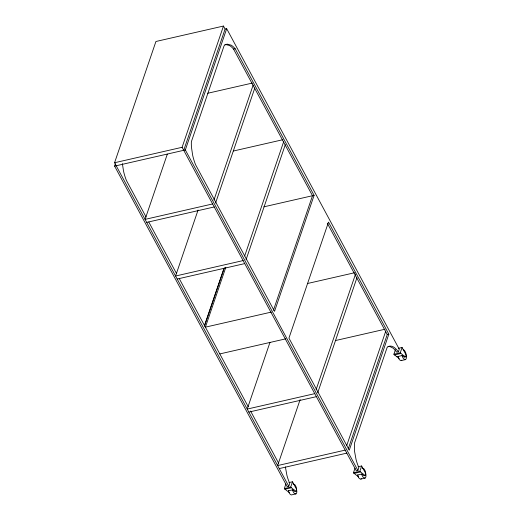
<?xml version="1.0" encoding="UTF-8"?>
<svg xmlns="http://www.w3.org/2000/svg" width="521" height="521" viewBox="0 0 521 521"><rect width="100%" height="100%" fill="white"/><g stroke="black" fill="none" stroke-linecap="round" stroke-linejoin="round"><path stroke-width="0.78" d="M115.382 163.809L114.6 166.114L287.188 486.64L288.777 486.275L114.568 162.734L155.929 41.491L223.47 26.05L225.092 29.065L183.737 150.309M167.319 154.151L145.072 219.38L212.614 203.939M225.092 29.065L226.687 28.701L399.275 349.226L398.37 351.87A26.161 10.798 77.1 0 0 394.364 347.585C392.359 345.911 389.102 345.325 387.149 347.396L354.43 443.312L354.508 451.088L356.071 459.594A23.816 9.834 77.1 0 0 358.891 467.617L357.914 470.47L356.325 470.834L182.109 147.293L223.47 26.05M357.914 470.47L185.333 149.944L226.687 28.701M198.078 210.028L175.57 276.019L243.112 260.585M213.923 200.103L253.18 84.995M215.544 203.118L254.808 88.01M204.323 325.99L223.978 268.374M204.512 325.964L224.362 267.781M225.834 267.24L205.398 327.162L271.369 312.079M244.681 255.98L283.685 141.64M246.042 259.758L285.306 144.656M273.46 310.184L312.502 195.72L233.551 49.091A28.271 11.67 77.1 0 0 229.527 45.509L225.704 44.519A26.845 11.084 77.1 0 0 224.825 44.695M314.098 195.355L274.534 311.356L195.577 164.727A25.718 10.615 77.1 0 1 192.62 155.063L191.461 147.143A24.389 10.068 77.1 0 1 191.383 141.647L224.063 45.848A26.845 11.084 77.1 0 1 227.299 44.155L231.122 45.151A28.271 11.67 77.1 0 1 235.147 48.727L314.098 195.355L263.815 206.85M269.989 342.317L247.215 409.076L314.756 393.642M300.142 399.568L277.628 465.566L345.169 450.124M316.065 389.806L355.589 273.929M289.429 492.677A2.253 0.931 77.1 0 1 289.064 492.391A11.019 4.552 77.1 0 0 287.273 491.062L284.329 488.548L285.879 483.996M317.686 392.814L356.95 277.713M288.777 486.275L289.754 483.423A23.816 9.834 77.1 0 1 286.934 475.399L285.371 466.894M292.515 481.782L296.221 488.659A1.478 0.612 77.1 0 1 296.573 490.522A2.253 0.931 77.1 0 1 295.446 490.932A11.019 4.552 77.1 0 0 293.649 489.603L290.705 487.089L292.515 481.782L288.973 482.589M346.739 445.52L385.742 331.18M348.204 448.998L387.363 334.195M388.842 334.169L349.278 450.17L288.94 338.116L328.51 222.115L388.842 334.169L387.246 334.534L327.299 223.196M358.201 476.598A11.019 4.552 77.1 0 0 356.41 475.256L353.466 472.742L355.016 468.197M396.826 356.761L393.883 354.247L395.439 349.702M365.709 474.722A2.253 0.931 77.1 0 1 364.576 475.132A11.019 4.552 77.1 0 0 362.785 473.797L359.842 471.284L361.652 465.976L358.109 466.79M402.075 347.481L405.774 354.358A1.478 0.612 77.1 0 1 406.133 356.221A2.253 0.931 77.1 0 1 404.999 356.638A11.019 4.552 77.1 0 0 403.208 355.302L400.265 352.789L402.075 347.481L398.532 348.295M233.551 49.091L235.147 48.727M207.632 93.285L252.398 83.054M114.568 162.734L182.109 147.293M114.6 166.114L185.333 149.944M233.421 151.005L282.896 139.7M146.694 222.389L214.235 206.954M177.192 279.035L244.733 263.6M307.416 283.528L354.541 272.757M219.803 353.922L285.775 338.839M335.478 340.552L384.954 329.239M398.37 351.87L396.781 352.235A26.161 10.798 77.1 0 0 392.769 347.95L389.812 346.511L387.976 346.465M393.883 354.247L400.265 352.789M394.306 354.964L400.682 353.505M403.169 349.519L404.413 350.392A5.425 2.24 77.1 0 1 405.983 353.661L406.413 357.497A4.995 2.064 77.1 0 1 405.442 359.64L400.786 360.649L399.542 359.777A5.425 2.24 77.1 0 1 397.966 356.501L402.069 355.563A11.019 4.552 77.1 0 1 403.86 356.905A2.253 0.931 77.1 0 0 404.947 356.67M248.836 412.091L316.377 396.657M279.249 468.581L346.791 453.14M284.329 488.548L290.705 487.089M353.466 472.742L359.842 471.284M284.753 489.265L291.128 487.806M353.889 473.465L360.265 472.006M293.056 483.892L294.86 484.693A5.425 2.24 77.1 0 1 296.429 487.962L296.853 491.791A4.995 2.064 77.1 0 1 295.882 493.934L291.226 494.95L289.982 494.077A5.425 2.24 77.1 0 1 288.413 490.802L292.515 489.864A11.019 4.552 77.1 0 1 294.306 491.205A2.253 0.931 77.1 0 0 295.335 491.127M362.193 468.086L363.99 468.887A5.425 2.24 77.1 0 1 365.566 472.163L365.989 475.992A4.995 2.064 77.1 0 1 365.019 478.135L360.363 479.144L359.119 478.271A5.425 2.24 77.1 0 1 357.549 474.996L361.646 474.064A11.019 4.552 77.1 0 1 363.437 475.406A2.253 0.931 77.1 0 0 364.407 475.458M405.442 359.64L403.638 358.839A5.425 2.24 77.1 0 1 402.069 355.563M365.019 478.135L363.222 477.334A5.425 2.24 77.1 0 1 361.646 474.064M295.882 493.941L294.085 493.14A5.425 2.24 77.1 0 1 292.509 489.864M361.652 465.976L365.358 472.86A1.478 0.612 77.1 0 1 365.709 474.716M146.082 217.01L126.44 180.526A25.718 10.615 77.1 0 1 123.484 170.868L122.383 163.594M148.778 222.018L176.508 273.512M179.204 278.52L248.243 406.738M250.549 411.017L278.605 463.123M396.826 356.761A11.019 4.552 77.1 0 1 398.617 358.103A2.253 0.931 77.1 0 0 399.32 358.402M397.966 356.501A11.019 4.552 77.1 0 1 398.259 356.638M401.795 360.161A4.995 2.064 77.1 0 1 401.339 360.578M357.549 474.996A11.019 4.552 77.1 0 1 358.135 475.302M358.682 476.91A2.253 0.931 77.1 0 1 358.201 476.591M361.379 478.656A4.995 2.064 77.1 0 1 360.923 479.073M288.413 490.802A11.019 4.552 77.1 0 1 288.855 491.016"/></g></svg>
